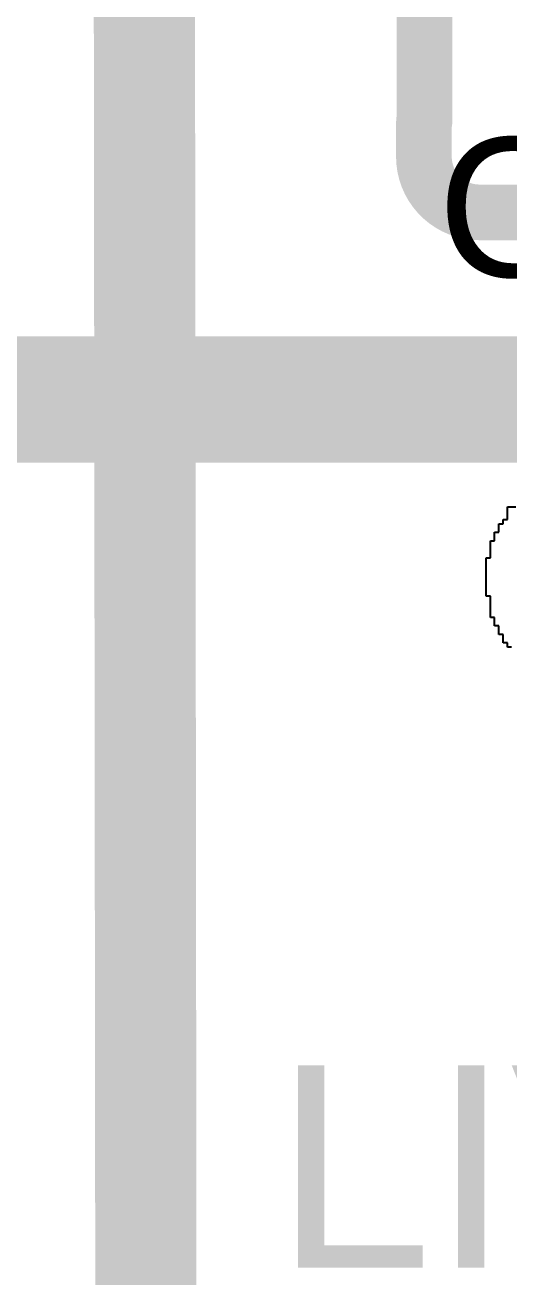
# Model space of a CAD drawing. Header units: millimetres. Extents: x -14 to 145, y 0 to 69.
# Drawn here: x 98.13 to 102.99, y 20.96 to 33.53 of the extents above; entities that cross this region are included whole.
import ezdxf

# ---------------------------------------------------------------- set-up
doc = ezdxf.new("R2010")
doc.units = ezdxf.units.MM
for name, color, linetype in [('BottomLayer', 5, 'Continuous'), ('TopLayer', 1, 'Continuous'), ('TopOverlay', 2, 'Continuous')]:
    doc.layers.add(name, color=color, linetype=linetype)
doc.styles.add('Arial', font='', dxfattribs={"height": 0.2})
doc.styles.get('Arial').set_extended_font_data('Arial')

msp = doc.modelspace()

# ---------------------------------------------------------------- linework, layer by layer
at = {"layer": 'BottomLayer', "const_width": 0.559}
for points in [[(102.139, 32.563), (102.139, 38.638)], [(102.133, 32.207), (102.133, 32.563)], [(102.133, 32.563), (102.139, 32.563)], [(102.692, 31.648), (103.403, 31.648)]]:
    msp.add_lwpolyline(points, dxfattribs=at)
at = {"layer": 'BottomLayer', "const_width": 0.279}
for points in [[(101.994, 32.563, 1), (102.273, 32.563, 1)], [(101.994, 32.563, 1), (102.273, 32.563, 1)], [(102, 32.563, 1), (102.279, 32.563, 1)], [(102, 32.563, 1), (102.279, 32.563, 1)], [(101.994, 32.207, 1), (102.273, 32.207, 1)], [(101.994, 32.207, 1), (102.273, 32.207, 1)], [(102.552, 31.648, 1), (102.832, 31.648, 1)], [(102.552, 31.648, 1), (102.832, 31.648, 1)]]:
    msp.add_lwpolyline(points, format="xyb", close=True, dxfattribs=at)
at = {"layer": 'BottomLayer', "const_width": 0.559}
msp.add_lwpolyline([(102.692, 31.648, -0.414214), (102.133, 32.207)], format="xyb", dxfattribs=at)
at = {"layer": 'TopLayer', "const_width": 1.27}
msp.add_lwpolyline([(75.54, 29.769), (105.27, 29.769)], dxfattribs=at)
at = {"layer": 'TopOverlay'}
for p, q in [((102.971, 28.563), (102.971, 28.691)), ((102.971, 28.691), (103.056, 28.691)), ((102.928, 28.52), (102.928, 28.563)), ((102.928, 28.563), (102.971, 28.563)), ((102.842, 28.349), (102.842, 28.435)), ((102.842, 28.435), (102.885, 28.435)), ((102.885, 28.435), (102.885, 28.52)), ((102.885, 28.52), (102.928, 28.52)), ((102.8, 28.178), (102.8, 28.349)), ((102.8, 28.349), (102.842, 28.349)), ((102.757, 28.178), (102.8, 28.178)), ((102.757, 27.794), (102.757, 28.178)), ((102.8, 27.794), (102.757, 27.794)), ((102.8, 27.58), (102.8, 27.794)), ((102.842, 27.58), (102.8, 27.58)), ((102.842, 27.495), (102.842, 27.58)), ((102.885, 27.495), (102.842, 27.495)), ((102.885, 27.409), (102.885, 27.495)), ((102.928, 27.409), (102.885, 27.409)), ((102.928, 27.324), (102.928, 27.409)), ((102.971, 27.324), (102.928, 27.324)), ((102.971, 27.281), (102.971, 27.324)), ((103.013, 27.281), (102.971, 27.281))]:
    msp.add_line(p, q, dxfattribs=at)
at = {"layer": 'TopOverlay', "const_width": 1.016}
msp.add_lwpolyline([(99.289, 67.589), (99.365, 0.914)], dxfattribs=at)

# ---------------------------------------------------------------- texts
at = {"layer": 'TopOverlay', "style": 'Arial'}
msp.add_text('C1', height=1.397, dxfattribs=at).set_placement((102.269, 31.001))
msp.add_text('LIVE', height=2.032, rotation=360, dxfattribs=at).set_placement((100.635, 21.049))

doc.saveas('drawing.dxf')
